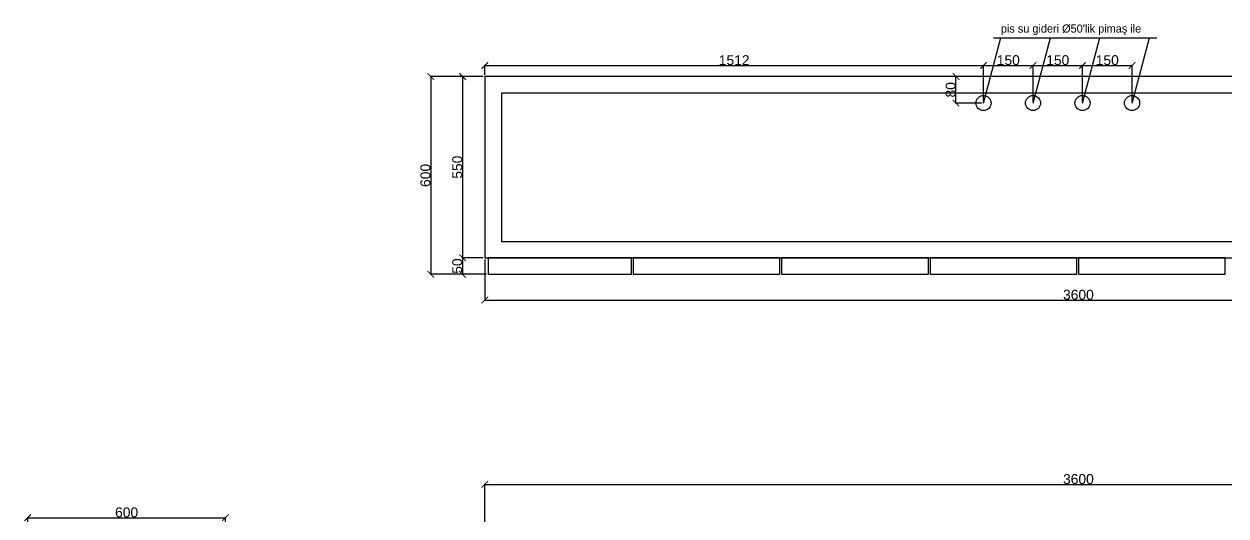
# Model space of a CAD drawing. Header units: millimetres. Extents: x 11444 to 38468, y 2013 to 7470.
# Drawn here: x 31171 to 34816, y 5977 to 7470 of the extents above; entities that cross this region are included whole.
import ezdxf

# ---------------------------------------------------------------- set-up
doc = ezdxf.new("R2010")
doc.units = ezdxf.units.MM
doc.styles.get("Standard").update_dxf_attribs({"font": 'arial.ttf'})
doc.styles.add('TAKSİM', font='GOTHIC.TTF', dxfattribs={"height": 20})
doc.dimstyles.new('ölçü 1_50', dxfattribs={"dimtxt": 30, "dimasz": 20, "dimexe": 2, "dimexo": 5, "dimtad": 1, "dimdec": 0, "dimtxsty": 'Standard', "dimblk": 'ARCHTICK', "dimcen": 2.5, "dimclrd": 256, "dimclre": 256, "dimclrt": 256, "dimadec": 0, "dimazin": 0, "dimtfac": 1, "dimtdec": 0, "dimtmove": 0, "dimatfit": 3, "dimldrblk": 'ARCHTICK', "dimfxl": 1, "dimlwd": -1, "dimlwe": -1, "dimarcsym": 0})

# ---------------------------------------------------------------- blocks, each defined once
blk = doc.blocks.new('_ArchTick')
at = {"color": 0, "linetype": 'ByBlock', "const_width": 0.15}
blk.add_lwpolyline([(-0.5, -0.5), (0.5, 0.5)], dxfattribs=at)
blk = doc.blocks.new('*D156')
at = {"transparency": 16777216}
for p, q in [((32568.4, 5836.2), (32568.4, 6075.2)), ((32568.4, 6073.2), (36168.4, 6073.2)), ((36168.4, 5919.7), (36168.4, 6075.2))]:
    blk.add_line(p, q, dxfattribs=at)
at = {"layer": 'Defpoints', "color": 0, "transparency": 16777216}
for p in [(36168.4, 6073.2), (36168.4, 5914.7), (32568.4, 5831.2)]:
    blk.add_point(p, dxfattribs=at)
at = {"transparency": 16777216, "xscale": 20, "yscale": 20, "zscale": 20, "rotation": 180}
blk.add_blockref('_ArchTick', (32568.4, 6073.2), dxfattribs=at)
at = {"transparency": 16777216, "xscale": 20, "yscale": 20, "zscale": 20}
blk.add_blockref('_ArchTick', (36168.4, 6073.2), dxfattribs=at)
at = {"transparency": 16777216, "insert": (34368.4, 6089.1), "char_height": 30, "attachment_point": 5}
blk.add_mtext('3600', dxfattribs=at)
blk = doc.blocks.new('*D149')
at = {"transparency": 16777216}
for p, q in [((31182, 5762.4), (31182, 5974.1)), ((31182, 5972.1), (31782, 5972.1)), ((31782, 5762.4), (31782, 5974.1))]:
    blk.add_line(p, q, dxfattribs=at)
at = {"layer": 'Defpoints', "color": 0, "transparency": 16777216}
for p in [(31782, 5972.1), (31182, 5757.4), (31782, 5757.4)]:
    blk.add_point(p, dxfattribs=at)
at = {"transparency": 16777216, "xscale": 20, "yscale": 20, "zscale": 20, "rotation": 180}
blk.add_blockref('_ArchTick', (31182, 5972.1), dxfattribs=at)
at = {"transparency": 16777216, "xscale": 20, "yscale": 20, "zscale": 20}
blk.add_blockref('_ArchTick', (31782, 5972.1), dxfattribs=at)
at = {"transparency": 16777216, "insert": (31482, 5988), "char_height": 30, "attachment_point": 5}
blk.add_mtext('600', dxfattribs=at)
blk = doc.blocks.new('*D207')
at = {"transparency": 16777216}
for p, q in [((32563.4, 7310.6), (32498.7, 7310.6)), ((32500.7, 7310.6), (32500.7, 6760.6)), ((32563.4, 6760.6), (32498.7, 6760.6))]:
    blk.add_line(p, q, dxfattribs=at)
at = {"layer": 'Defpoints', "color": 0, "transparency": 16777216}
for p in [(32568.4, 7310.6), (32500.7, 6760.6), (32568.4, 6760.6)]:
    blk.add_point(p, dxfattribs=at)
at = {"transparency": 16777216, "xscale": 20, "yscale": 20, "zscale": 20}
for p, rotation in [((32500.7, 7310.6), 90), ((32500.7, 6760.6), 270)]:
    blk.add_blockref('_ArchTick', p, dxfattribs=dict(at, rotation=rotation))
at = {"transparency": 16777216, "insert": (32484.8, 7035.6), "char_height": 30, "attachment_point": 5, "rotation": 90}
blk.add_mtext('550', dxfattribs=at)
blk = doc.blocks.new('*D208')
at = {"transparency": 16777216}
for p, q in [((32563.4, 6760.6), (32498.7, 6760.6)), ((32500.7, 6760.6), (32500.7, 6710.6)), ((32573.4, 6710.6), (32498.7, 6710.6))]:
    blk.add_line(p, q, dxfattribs=at)
at = {"layer": 'Defpoints', "color": 0, "transparency": 16777216}
for p in [(32568.4, 6760.6), (32500.7, 6710.6), (32578.4, 6710.6)]:
    blk.add_point(p, dxfattribs=at)
at = {"transparency": 16777216, "xscale": 20, "yscale": 20, "zscale": 20}
for p, rotation in [((32500.7, 6760.6), 90), ((32500.7, 6710.6), 270)]:
    blk.add_blockref('_ArchTick', p, dxfattribs=dict(at, rotation=rotation))
at = {"transparency": 16777216, "insert": (32484.8, 6735.6), "char_height": 30, "attachment_point": 5, "rotation": 90}
blk.add_mtext('50', dxfattribs=at)
blk = doc.blocks.new('*D209')
at = {"transparency": 16777216}
for p, q in [((32563.4, 7310.6), (32402.3, 7310.6)), ((32404.3, 7310.6), (32404.3, 6710.6)), ((32573.4, 6710.6), (32402.3, 6710.6))]:
    blk.add_line(p, q, dxfattribs=at)
at = {"layer": 'Defpoints', "color": 0, "transparency": 16777216}
for p in [(32568.4, 7310.6), (32404.3, 6710.6), (32578.4, 6710.6)]:
    blk.add_point(p, dxfattribs=at)
at = {"transparency": 16777216, "xscale": 20, "yscale": 20, "zscale": 20}
for p, rotation in [((32404.3, 7310.6), 90), ((32404.3, 6710.6), 270)]:
    blk.add_blockref('_ArchTick', p, dxfattribs=dict(at, rotation=rotation))
at = {"transparency": 16777216, "insert": (32388.4, 7010.6), "char_height": 30, "attachment_point": 5, "rotation": 90}
blk.add_mtext('600', dxfattribs=at)
blk = doc.blocks.new('*D210')
at = {"transparency": 16777216}
for p, q in [((32568.4, 6755.6), (32568.4, 6630.3)), ((36168.4, 6755.6), (36168.4, 6630.3)), ((32568.4, 6632.3), (36168.4, 6632.3))]:
    blk.add_line(p, q, dxfattribs=at)
at = {"layer": 'Defpoints', "color": 0, "transparency": 16777216}
for p in [(32568.4, 6760.6), (36168.4, 6760.6), (36168.4, 6632.3)]:
    blk.add_point(p, dxfattribs=at)
at = {"transparency": 16777216, "xscale": 20, "yscale": 20, "zscale": 20, "rotation": 180}
blk.add_blockref('_ArchTick', (32568.4, 6632.3), dxfattribs=at)
at = {"transparency": 16777216, "xscale": 20, "yscale": 20, "zscale": 20}
blk.add_blockref('_ArchTick', (36168.4, 6632.3), dxfattribs=at)
at = {"transparency": 16777216, "insert": (34368.4, 6648.3), "char_height": 30, "attachment_point": 5}
blk.add_mtext('3600', dxfattribs=at)
blk = doc.blocks.new('*D211')
at = {"transparency": 16777216}
for p, q in [((34075.5, 7310.6), (33995, 7310.6)), ((33997, 7230.3), (33997, 7310.6)), ((34075.5, 7230.3), (33995, 7230.3))]:
    blk.add_line(p, q, dxfattribs=at)
at = {"layer": 'Defpoints', "color": 0, "transparency": 16777216}
for p in [(33997, 7310.6), (34080.5, 7310.6), (34080.5, 7230.3)]:
    blk.add_point(p, dxfattribs=at)
at = {"transparency": 16777216, "xscale": 20, "yscale": 20, "zscale": 20}
for p, rotation in [((33997, 7310.6), 90), ((33997, 7230.3), 270)]:
    blk.add_blockref('_ArchTick', p, dxfattribs=dict(at, rotation=rotation))
at = {"transparency": 16777216, "insert": (33981, 7270.4), "char_height": 30, "attachment_point": 5, "rotation": 90}
blk.add_mtext('80', dxfattribs=at)
blk = doc.blocks.new('*D212')
at = {"transparency": 16777216}
for p, q in [((32568.4, 7315.6), (32568.4, 7346.1)), ((32568.4, 7344.1), (34080.5, 7344.1)), ((34080.5, 7235.3), (34080.5, 7346.1))]:
    blk.add_line(p, q, dxfattribs=at)
at = {"layer": 'Defpoints', "color": 0, "transparency": 16777216}
for p in [(34080.5, 7344.1), (32568.4, 7310.6), (34080.5, 7230.3)]:
    blk.add_point(p, dxfattribs=at)
at = {"transparency": 16777216, "xscale": 20, "yscale": 20, "zscale": 20, "rotation": 180}
blk.add_blockref('_ArchTick', (32568.4, 7344.1), dxfattribs=at)
at = {"transparency": 16777216, "xscale": 20, "yscale": 20, "zscale": 20}
blk.add_blockref('_ArchTick', (34080.5, 7344.1), dxfattribs=at)
at = {"transparency": 16777216, "insert": (33324.4, 7360.1), "char_height": 30, "attachment_point": 5}
blk.add_mtext('1512', dxfattribs=at)
blk = doc.blocks.new('*D213')
at = {"transparency": 16777216}
for p, q in [((34080.5, 7235.3), (34080.5, 7346.1)), ((34080.5, 7344.1), (34230.8, 7344.1)), ((34230.8, 7235.3), (34230.8, 7346.1))]:
    blk.add_line(p, q, dxfattribs=at)
at = {"layer": 'Defpoints', "color": 0, "transparency": 16777216}
for p in [(34230.8, 7344.1), (34080.5, 7230.3), (34230.8, 7230.3)]:
    blk.add_point(p, dxfattribs=at)
at = {"transparency": 16777216, "xscale": 20, "yscale": 20, "zscale": 20, "rotation": 180}
blk.add_blockref('_ArchTick', (34080.5, 7344.1), dxfattribs=at)
at = {"transparency": 16777216, "xscale": 20, "yscale": 20, "zscale": 20}
blk.add_blockref('_ArchTick', (34230.8, 7344.1), dxfattribs=at)
at = {"transparency": 16777216, "insert": (34155.7, 7360.1), "char_height": 30, "attachment_point": 5}
blk.add_mtext('150', dxfattribs=at)
blk = doc.blocks.new('*D214')
at = {"transparency": 16777216}
for p, q in [((34230.8, 7235.3), (34230.8, 7346.1)), ((34230.8, 7344.1), (34380.7, 7344.1)), ((34380.7, 7235.3), (34380.7, 7346.1))]:
    blk.add_line(p, q, dxfattribs=at)
at = {"layer": 'Defpoints', "color": 0, "transparency": 16777216}
for p in [(34380.7, 7344.1), (34230.8, 7230.3), (34380.7, 7230.3)]:
    blk.add_point(p, dxfattribs=at)
at = {"transparency": 16777216, "xscale": 20, "yscale": 20, "zscale": 20, "rotation": 180}
blk.add_blockref('_ArchTick', (34230.8, 7344.1), dxfattribs=at)
at = {"transparency": 16777216, "xscale": 20, "yscale": 20, "zscale": 20}
blk.add_blockref('_ArchTick', (34380.7, 7344.1), dxfattribs=at)
at = {"transparency": 16777216, "insert": (34305.8, 7360.1), "char_height": 30, "attachment_point": 5}
blk.add_mtext('150', dxfattribs=at)
blk = doc.blocks.new('*D215')
at = {"transparency": 16777216}
for p, q in [((34380.7, 7235.3), (34380.7, 7346.1)), ((34380.7, 7344.1), (34531.1, 7344.1)), ((34531.1, 7235.3), (34531.1, 7346.1))]:
    blk.add_line(p, q, dxfattribs=at)
at = {"layer": 'Defpoints', "color": 0, "transparency": 16777216}
for p in [(34531.1, 7344.1), (34380.7, 7230.3), (34531.1, 7230.3)]:
    blk.add_point(p, dxfattribs=at)
at = {"transparency": 16777216, "xscale": 20, "yscale": 20, "zscale": 20, "rotation": 180}
blk.add_blockref('_ArchTick', (34380.7, 7344.1), dxfattribs=at)
at = {"transparency": 16777216, "xscale": 20, "yscale": 20, "zscale": 20}
blk.add_blockref('_ArchTick', (34531.1, 7344.1), dxfattribs=at)
at = {"transparency": 16777216, "insert": (34455.9, 7360.1), "char_height": 30, "attachment_point": 5}
blk.add_mtext('150', dxfattribs=at)

msp = doc.modelspace()

# ---------------------------------------------------------------- linework, layer by layer
at = {"color": 5}
for p, q in [((34080.5, 7230.3), (34133.5, 7428.2)), ((34111, 7428.2), (34606.6, 7428.2)), ((34230.8, 7230.3), (34283.8, 7428.2)), ((34380.7, 7230.3), (34433.7, 7428.2)), ((34531.1, 7230.3), (34584.1, 7428.2))]:
    msp.add_line(p, q, dxfattribs=at)
for points in [[(32568.4, 6760.6), (36168.4, 6760.6), (36168.4, 7310.6), (32568.4, 7310.6)], [(32618.4, 6810.6), (36118.4, 6810.6), (36118.4, 7260.6), (32618.4, 7260.6)], [(32578.4, 6710.6), (33013.4, 6710.6), (33013.4, 6760.6), (32578.4, 6760.6)], [(33018.4, 6710.6), (33463.4, 6710.6), (33463.4, 6760.6), (33018.4, 6760.6)], [(33468.4, 6710.6), (33913.4, 6710.6), (33913.4, 6760.6), (33468.4, 6760.6)], [(33918.4, 6710.6), (34363.4, 6710.6), (34363.4, 6760.6), (33918.4, 6760.6)], [(34368.4, 6710.6), (34813.4, 6710.6), (34813.4, 6760.6), (34368.4, 6760.6)]]:
    msp.add_lwpolyline(points, close=True)
for centre in [(34080.5, 7230.3), (34230.8, 7230.3), (34380.7, 7230.3), (34531.1, 7230.3)]:
    msp.add_circle(centre, 22.9, dxfattribs=at)

# ---------------------------------------------------------------- texts
at = {"color": 5, "style": 'TAKSİM'}
msp.add_text("pis su gideri %%C50'lik pimaş ile", height=24.75, dxfattribs=at).set_placement((34133.2, 7443.9, 0))

# ---------------------------------------------------------------- dimensions: what is measured, and where the dimension line sits
for base, p1, p2, picture, middle in [((34080.5, 7344.1), (32568.4, 7310.6), (34080.5, 7230.3), '*D212', (33324.4, 7360.1)), ((36168.4, 6632.3), (32568.4, 6760.6), (36168.4, 6760.6), '*D210', (34368.4, 6648.3)), ((36168.4, 6073.2), (32568.4, 5831.2), (36168.4, 5914.7), '*D156', (34368.4, 6089.1)), ((31782, 5972.1), (31182, 5757.4), (31782, 5757.4), '*D149', (31482, 5988))]:
    dim = msp.add_linear_dim(base=base, p1=p1, p2=p2, dimstyle='ölçü 1_50')
    dim.commit()
    dim.dimension.update_dxf_attribs({"geometry": picture, "text_midpoint": middle})
for base, p1, p2, picture, middle in [((34230.8, 7344.1), (34080.5, 7230.3), (34230.8, 7230.3), '*D213', (34155.7, 7360.1)), ((34380.7, 7344.1), (34230.8, 7230.3), (34380.7, 7230.3), '*D214', (34305.8, 7360.1)), ((34531.1, 7344.1), (34380.7, 7230.3), (34531.1, 7230.3), '*D215', (34455.9, 7360.1))]:
    dim = msp.add_linear_dim(base=base, p1=p1, p2=p2, dimstyle='ölçü 1_50', override={"dimtmove": 1})
    dim.commit()
    dim.dimension.update_dxf_attribs({"geometry": picture, "text_midpoint": middle})
for base, p1, p2, picture, middle in [((32404.3, 6710.6), (32568.4, 7310.6), (32578.4, 6710.6), '*D209', (32388.4, 7010.6)), ((32500.7, 6760.6), (32568.4, 7310.6), (32568.4, 6760.6), '*D207', (32484.8, 7035.6)), ((33997, 7310.6), (34080.5, 7230.3), (34080.5, 7310.6), '*D211', (33981, 7270.4))]:
    dim = msp.add_linear_dim(base=base, p1=p1, p2=p2, angle=90, dimstyle='ölçü 1_50')
    dim.commit()
    dim.dimension.update_dxf_attribs({"geometry": picture, "text_midpoint": middle})
dim = msp.add_linear_dim(base=(32500.7, 6710.6), p1=(32568.4, 6760.6), p2=(32578.4, 6710.6), angle=90, dimstyle='ölçü 1_50', override={"dimtmove": 1})
dim.commit()
dim.dimension.update_dxf_attribs({"geometry": '*D208', "text_midpoint": (32484.8, 6735.6)})

doc.saveas('drawing.dxf')
